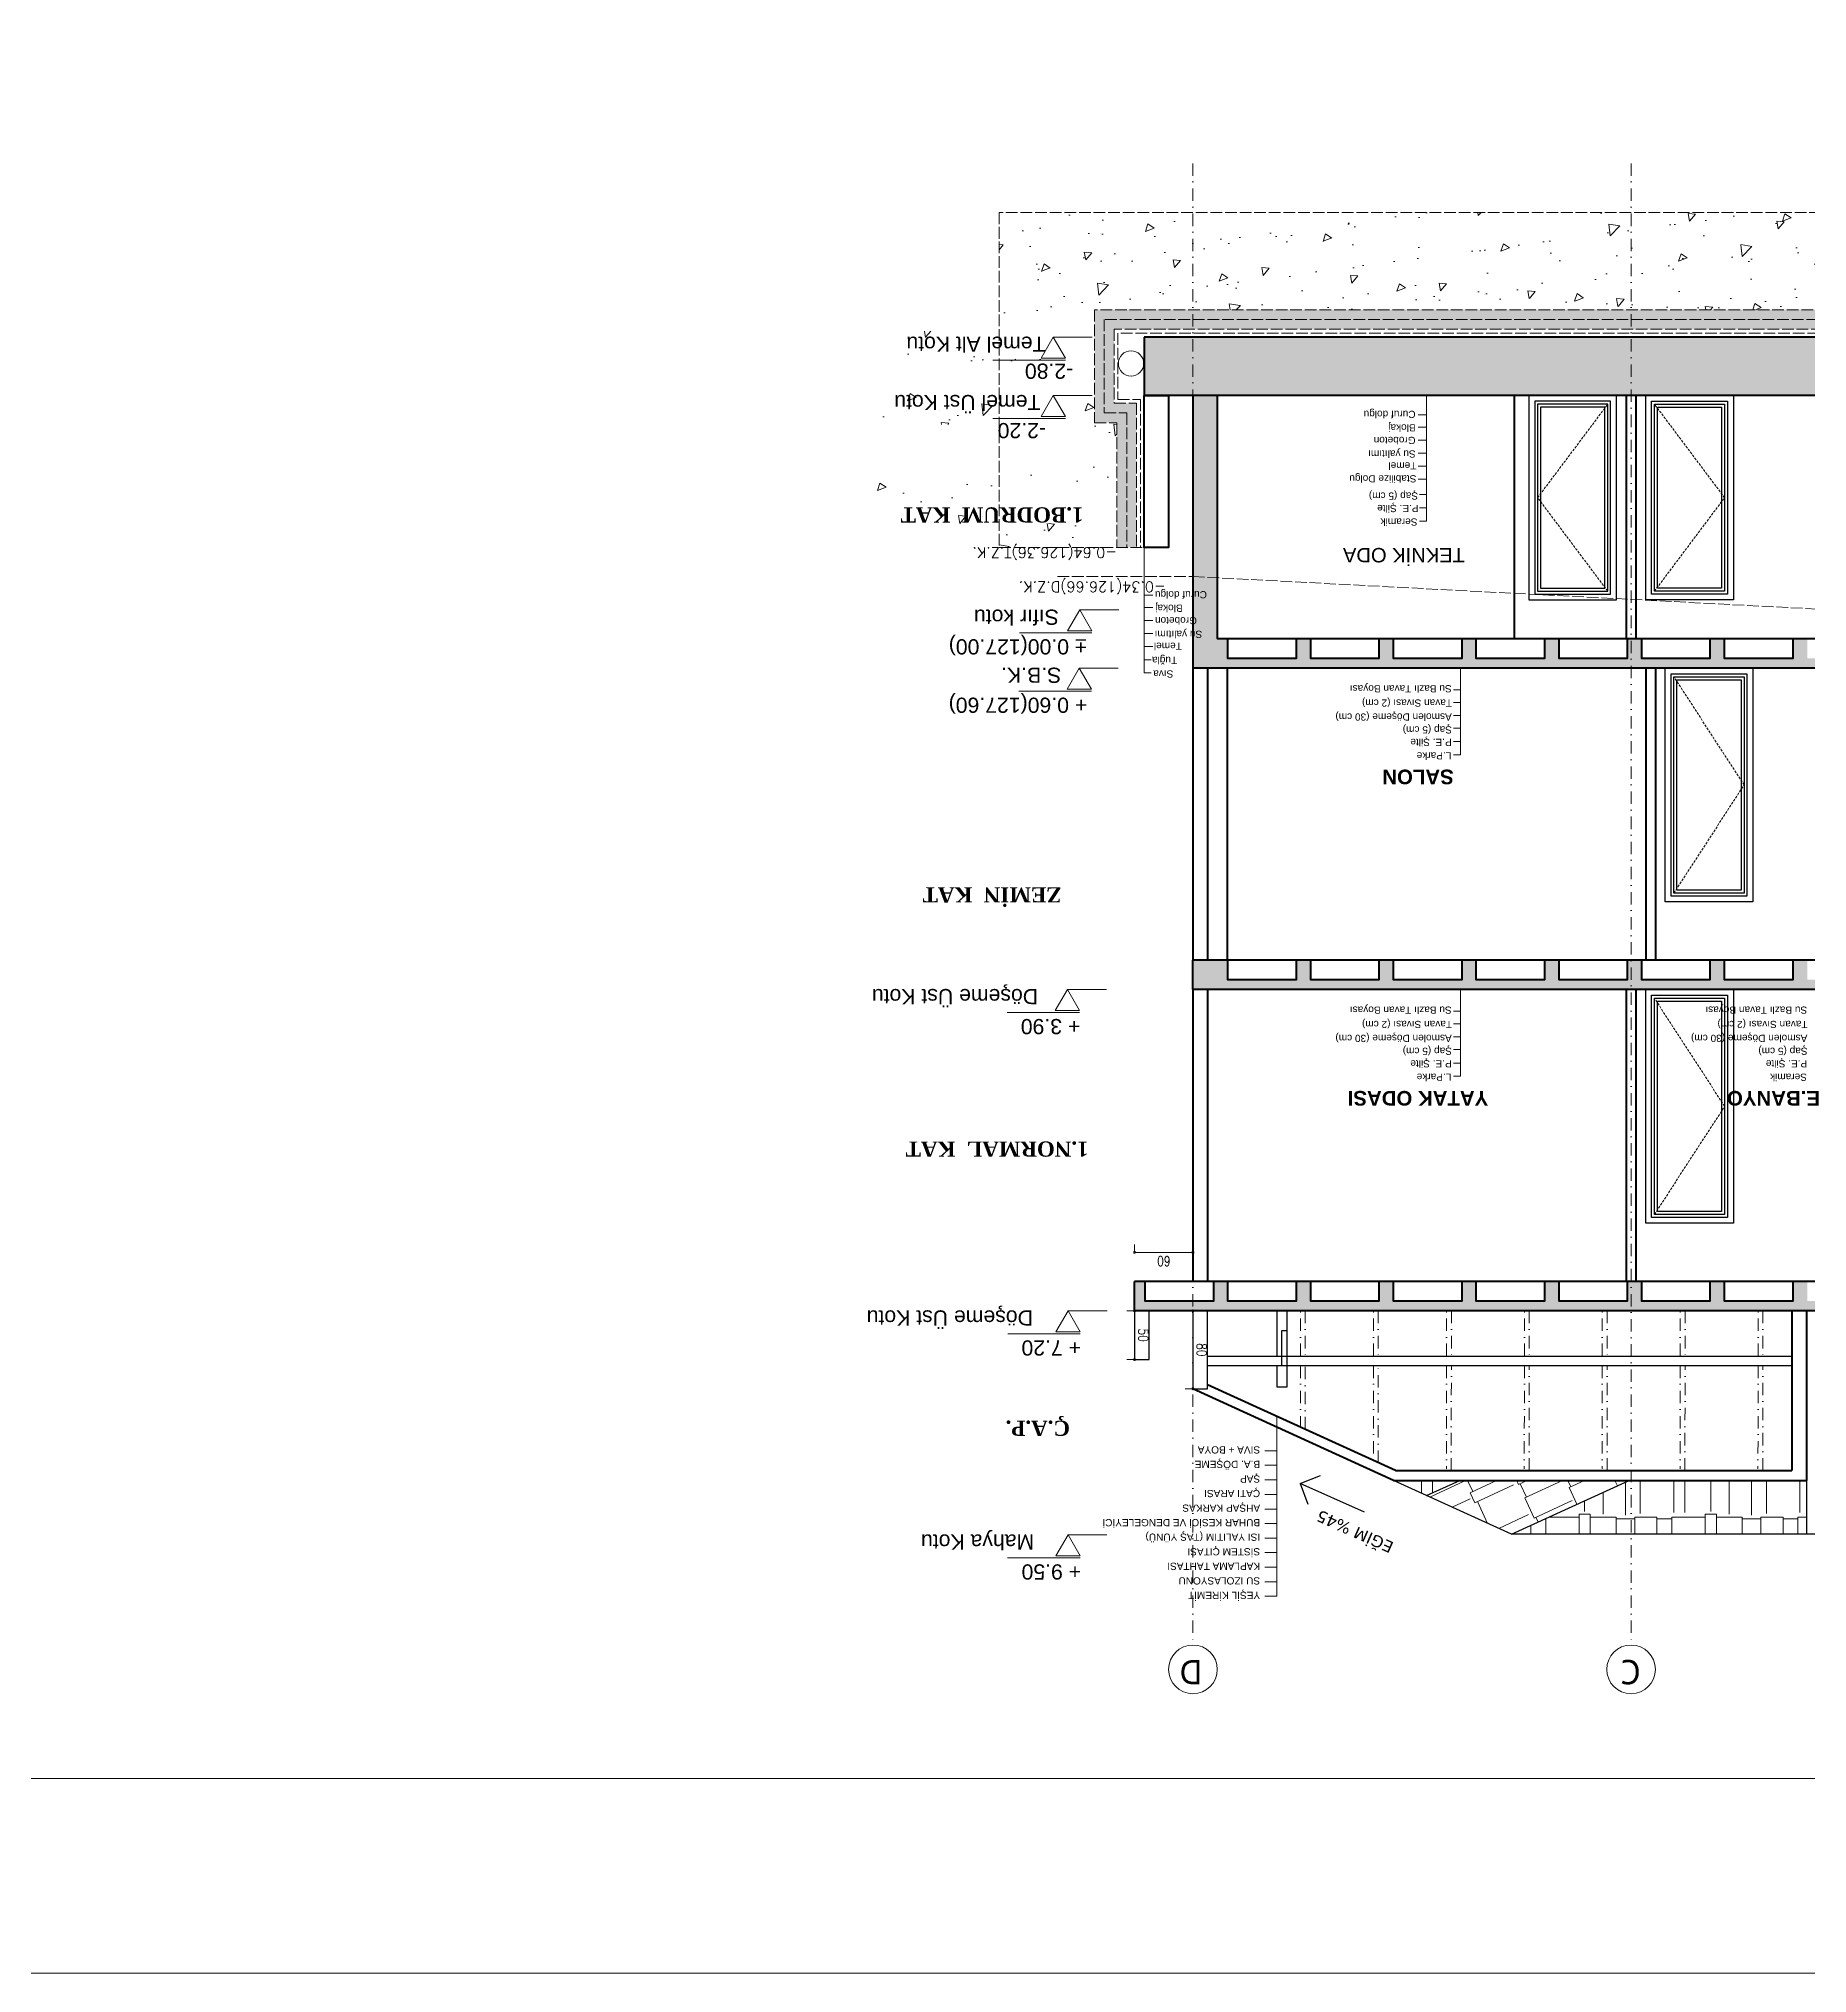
# Model space of a CAD drawing. Header units: millimetres. Extents: x 14753 to 45183, y 5640 to 19518.
# Drawn here: x 16420.1 to 16874.2, y 5640.5 to 6137.2 of the extents above; entities that cross this region are included whole.
import ezdxf

# ---------------------------------------------------------------- set-up
doc = ezdxf.new("R2010")
doc.units = ezdxf.units.MM
for name, pattern in [('ACAD_ISO02W100', [15, 12, -3]), ('DASHDOT', [25.4, 12.7, -6.35, 0, -6.35]), ('DUZ', [0]), ('HIDDEN', [0.375, 0.25, -0.125])]:
    doc.linetypes.add(name, pattern=pattern)
doc.layers.add('a_p1_enince', color=1, linetype='Continuous')
for name, color, linetype, lineweight in [('AKS', 251, 'DASHDOT', 0), ('CERCEVE', 66, 'Continuous', 0), ('Duvar', 1, 'Continuous', 50), ('DUVAR_0.30_gkhn', 7, 'DUZ', 30), ('Görüneyen', 250, 'HIDDEN', 0), ('k aks', 44, 'DASHDOT', 18), ('k ic olcu', 254, 'Continuous', 18), ('k kot', 31, 'Continuous', 20), ('k pencere', 4, 'Continuous', 25), ('k tarama', 252, 'Continuous', 9), ('k yazi', 253, 'Continuous', 15), ('kesiklii çizgi', 244, 'ACAD_ISO02W100', 5), ('Kolon', 30, 'Continuous', 50), ('YAZI', 1, 'Continuous', 0)]:
    doc.layers.add(name, color=color, linetype=linetype, lineweight=lineweight)
doc.styles.add('MtXpl_Segoe_UI', font='segoeui.ttf')
doc.styles.add('OLCU', font='romans.shx')
doc.styles.add('olcu 50', font='simplxtw.shx', dxfattribs={"width": 0.8, "height": 10})
doc.styles.get("Standard").update_dxf_attribs({"font": 'arial.ttf'})
doc.dimstyles.new('K OLCU 100', dxfattribs={"dimscale": 40, "dimtxt": 10, "dimasz": 0.12, "dimexe": 0.2, "dimexo": 0.8, "dimgap": 0.1, "dimtad": 1, "dimdec": 0, "dimzin": 9, "dimtxsty": 'olcu 50', "dimblk": 'DOTSMALL', "dimcen": 0.5, "dimadec": 0, "dimazin": 0, "dimtfac": 1, "dimtdec": 0, "dimtix": 1, "dimtmove": 1, "dimatfit": 0, "dimldrblk": 'ORIGIN', "dimfxl": 1, "dimfxlon": 1, "dimarcsym": 0})
pattern_1 = [(0, (5200.135, 3852.9), (97.155, 45.72), [22.86, -19.05, 26.67, -11.43, 34.29, -15.24]), (0, (5222.995, 3854.804), (97.155, 45.72), [19.05, -72.39, 15.24, -22.86]), (0, (5268.715, 3850.04), (97.155, 45.72), [11.43, -118.11]), (90, (5200.135, 3852.9), (-32.385, 45.72), [43.815, -139.065]), (90, (5222.995, 3852.9), (-32.385, 45.72), [42.8625, -140.0175]), (90, (5242.045, 3852.9), (-32.385, 45.72), [40.005, -142.875]), (90, (5268.715, 3850.042), (-32.385, 45.72), [43.815, -139.065]), (90, (5280.145, 3850.042), (-32.385, 45.72), [43.815, -139.065]), (90, (5314.435, 3852.9), (-32.385, 45.72), [41.91, -140.97])]

# ---------------------------------------------------------------- blocks, each defined once
blk = doc.blocks.new('GXFFCGXFGFC')
at = {"layer": 'k yazi'}
for p, q in [((25995.3, 12934.2), (25995.3, 12749.5)), ((26007.4, 12934.2), (25995.3, 12934.2)), ((26007.4, 12919.2), (25995.3, 12919.2)), ((26007.4, 12904.3), (25995.3, 12904.3)), ((26007.4, 12889.4), (25995.3, 12889.4)), ((26007.4, 12874.4), (25995.3, 12874.4)), ((26007.4, 12859.5), (25995.3, 12859.5)), ((26007.4, 12844.6), (25995.3, 12844.6)), ((26007.4, 12829.6), (25995.3, 12829.6)), ((26007.4, 12814.7), (25995.3, 12814.7)), ((26007.4, 12799.7), (25995.3, 12799.7)), ((26007.4, 12784.8), (25995.3, 12784.8))]:
    blk.add_line(p, q, dxfattribs=at)
for s, p in [('YEŞİL KİREMİT', (26012.4, 12929.6)), ('SU IZOLASYONU', (26012.4, 12914.7)), ('SİSTEM ÇITASI', (26012.4, 12884.8)), ('KAPLAMA TAHTASI', (26012.4, 12899.7)), ('ISI YALITIM (TAŞ YÜNÜ)', (26012.4, 12869.8)), ('BUHAR KESİCİ VE DENGELEYİCİ', (26012.4, 12854.9)), ('AHŞAP KARKAS', (26012.4, 12840)), ('ŞAP', (26012.4, 12810.1)), ('ÇATI ARASI', (26012.4, 12825)), ('B.A. DÖŞEME', (26012.4, 12795.1)), ('SIVA + BOYA', (26012.4, 12780.2))]:
    blk.add_text(s, height=7.4, dxfattribs=at).set_placement(p)
blk = doc.blocks.new('_DotSmall')
at = {"color": 0, "linetype": 'ByBlock', "const_width": 0.5}
blk.add_lwpolyline([(-0.0625, 0, 1), (0.0625, 0, 1)], format="xyb", close=True, dxfattribs=at)
blk = doc.blocks.new('*D681')
at = {"layer": 'Defpoints', "color": 0, "transparency": 16777216}
for p in [(392090, 4552472.9), (392150, 4552472.9), (392150, 4552442.9)]:
    blk.add_point(p, dxfattribs=at)
at = {"layer": 'k ic olcu', "color": 0, "lineweight": -2, "transparency": 16777216}
for p, q in [((392090, 4552442.9), (392090, 4552434.9)), ((392090, 4552442.9), (392150, 4552442.9)), ((392150, 4552442.9), (392150, 4552434.9))]:
    blk.add_line(p, q, dxfattribs=at)
at = {"layer": 'k ic olcu', "color": 0, "lineweight": -2, "transparency": 16777216, "xscale": 4.8, "yscale": 4.8, "zscale": 4.8, "rotation": 180}
blk.add_blockref('_DotSmall', (392090, 4552442.9), dxfattribs=at)
at = {"layer": 'k ic olcu', "color": 0, "lineweight": -2, "transparency": 16777216, "xscale": 4.8, "yscale": 4.8, "zscale": 4.8}
blk.add_blockref('_DotSmall', (392150, 4552442.9), dxfattribs=at)
at = {"layer": 'k ic olcu', "color": 0, "transparency": 16777216, "insert": (392120, 4552451.9), "char_height": 10, "attachment_point": 5, "style": 'olcu 50'}
blk.add_mtext('60', dxfattribs=at)
blk = doc.blocks.new('_Origin')
at = {"color": 0, "linetype": 'ByBlock', "lineweight": -2}
blk.add_line((0, 0), (-1, 0), dxfattribs=at)
blk.add_circle((0, 0), 0.5, dxfattribs=at)
blk = doc.blocks.new('*D682')
at = {"layer": 'Defpoints', "color": 0, "transparency": 16777216}
for p in [(392090, 4552582.9), (392090, 4552582.9), (392090, 4552502.9)]:
    blk.add_point(p, dxfattribs=at)
at = {"layer": 'k ic olcu', "color": 0, "lineweight": -2, "transparency": 16777216}
for p, q in [((392090, 4552582.9), (392098, 4552582.9)), ((392090, 4552502.9), (392090, 4552582.9)), ((392090, 4552502.9), (392098, 4552502.9))]:
    blk.add_line(p, q, dxfattribs=at)
at = {"layer": 'k ic olcu', "color": 0, "lineweight": -2, "transparency": 16777216, "xscale": 4.8, "yscale": 4.8, "zscale": 4.8}
for p, rotation in [((392090, 4552582.9), 90), ((392090, 4552502.9), 270)]:
    blk.add_blockref('_DotSmall', p, dxfattribs=dict(at, rotation=rotation))
at = {"layer": 'k ic olcu', "color": 0, "transparency": 16777216, "insert": (392081, 4552542.9), "char_height": 10, "attachment_point": 5, "rotation": 90, "style": 'olcu 50'}
blk.add_mtext('80', dxfattribs=at)
blk = doc.blocks.new('*D683')
at = {"layer": 'Defpoints', "color": 0, "transparency": 16777216}
for p in [(392150, 4552552.9), (392150, 4552552.9), (392150, 4552502.9)]:
    blk.add_point(p, dxfattribs=at)
at = {"layer": 'k ic olcu', "color": 0, "lineweight": -2, "transparency": 16777216}
for p, q in [((392150, 4552552.9), (392158, 4552552.9)), ((392150, 4552502.9), (392150, 4552552.9)), ((392150, 4552502.9), (392158, 4552502.9))]:
    blk.add_line(p, q, dxfattribs=at)
at = {"layer": 'k ic olcu', "color": 0, "lineweight": -2, "transparency": 16777216, "xscale": 4.8, "yscale": 4.8, "zscale": 4.8}
for p, rotation in [((392150, 4552552.9), 90), ((392150, 4552502.9), 270)]:
    blk.add_blockref('_DotSmall', p, dxfattribs=dict(at, rotation=rotation))
at = {"layer": 'k ic olcu', "color": 0, "transparency": 16777216, "insert": (392141, 4552527.9), "char_height": 10, "attachment_point": 5, "rotation": 90, "style": 'olcu 50'}
blk.add_mtext('50', dxfattribs=at)
blk = doc.blocks.new('kot1')
for p, q in [((578788.5, 90039.1), (578863, 90039.1)), ((578801, 90015.5), (578761, 90015.5))]:
    blk.add_line(p, q)
blk.add_lwpolyline([(578813.5, 90037.1), (578788.5, 90037.1), (578801, 90015.5)], close=True)
blk = doc.blocks.new('KOT11')
at = {"layer": 'YAZI'}
for p in [(-188397.4, 4462717.3), (-188397.5, 4462487.4), (-188396.8, 4462157.4), (-188408.9, 4461827.4), (-188409.5, 4461767.4), (-188382.3, 4461547.4), (-188382.3, 4461487.4)]:
    blk.add_blockref('kot1', p, dxfattribs=at)
for s, p in [('+ 9.50', (390390.1, 4552763.2, 574.2)), ('Mahya Kotu', (390438.3, 4552732.5, 574.2)), ('+ 7.20', (390390.2, 4552533.2, 574.2)), ('Döşeme Üst Kotu', (390439.6, 4552502.4, 574.2)), ('+ 3.90', (390390.9, 4552203.2, 574.2)), ('Döşeme Üst Kotu', (390434.3, 4552172.4, 574.2)), ('+ 0.60(127.60)', (390383.8, 4551873.2, 574.2)), ('S.B.K.', (390410.5, 4551842.4, 574.2)), ('± 0.00(127.00)', (390384.5, 4551813.2, 574.2)), ('Sıfır kotu', (390413, 4551782.8, 574.2)), ('-2.20', (390426.2, 4551591.2, 574.2)), ('Temel Üst Kotu', (390431.9, 4551562.4, 574.2)), ('-2.80', (390398.2, 4551530.2, 459.4)), ('Temel Alt Kotu', (390426.7, 4551502.5, 459.4))]:
    blk.add_text(s, height=15.6, dxfattribs=at).set_placement(p)
at = {"layer": 'YAZI', "char_height": 15.6, "width": 230.85, "attachment_point": 2}
for s, insert in [('{\\fTimes New Roman|b1|i0|c162|p18;Ç.A.P.}', (390434.6, 4552631.3, 0)), ('{\\fTimes New Roman|b1|i0|c162|p18;1.NORMAL  KAT}', (390476.4, 4552344.6, 0)), ('{\\fTimes New Roman|b1|i0|c162|p18;ZEMİN  KAT}', (390481.6, 4552083.5, 0)), ('{\\fTimes New Roman|b1|i0|c162|p18;1.BODRUM  KAT}', (390481.6, 4551693.4, 0))]:
    blk.add_mtext(s, dxfattribs=dict(at, insert=insert))
blk = doc.blocks.new('a blok b-b kesit')
at = {"layer": 'k tarama'}
h = blk.add_hatch(dxfattribs=at)
h.set_pattern_fill('AR-RSHKE', color=256, scale=0.15, angle=360)
h.set_pattern_definition(pattern_1)
h.paths.add_polyline_path([(391460, 4552732.3), (391460, 4552677), (391641.9, 4552677), (391763, 4552732.3)])
h = blk.add_hatch(dxfattribs=at)
h.set_pattern_fill('AR-RSHKE', color=256, scale=0.15, angle=115)
h.set_pattern_definition([(115, (5200.135, 3852.9), (-82.49586924, 68.7302261), [22.86, -19.05, 26.67, -11.43, 34.29, -15.24]), (115, (5188.75, 3872.812), (-82.49586924, 68.7302261), [19.05, -72.39, 15.24, -22.86]), (115, (5173.74, 3916.26), (-82.49586924, 68.7302261), [11.43, -118.11]), (205, (5200.135, 3852.9), (-27.74989962, -48.6728846), [43.815, -139.065]), (205, (5190.474, 3873.618), (-27.74989962, -48.6728846), [42.8625, -140.0175]), (205, (5182.424, 3890.883), (-27.74989962, -48.6728846), [40.005, -142.875]), (205, (5173.742, 3916.26), (-27.74989962, -48.6728846), [43.815, -139.065]), (205, (5168.91, 3926.62), (-27.74989962, -48.6728846), [43.815, -139.065]), (205, (5151.83, 3956.49), (-27.74989962, -48.6728846), [41.91, -140.97])])
h.paths.add_polyline_path([(391763, 4552732.3), (391641.9, 4552677), (391815.9, 4552677), (391850, 4552692.6)])
h = blk.add_hatch(dxfattribs=at)
h.set_pattern_fill('AR-RSHKE', color=256, scale=0.15, angle=360)
h.set_pattern_definition(pattern_1)
h.paths.add_polyline_path([(391884.1, 4552677), (391850, 4552692.6), (391815.9, 4552677)])
h = blk.add_hatch(dxfattribs=at)
h.set_pattern_fill('JIS_STN_2.5', color=256, scale=1.5)
h.paths.add_polyline_path([(391474, 4552492.9), (391544, 4552492.9), (391544, 4552472.9), (391559, 4552472.9), (391559, 4552492.9), (391629, 4552492.9), (391629, 4552472.9), (391644, 4552472.9), (391644, 4552492.9), (391714, 4552492.9), (391714, 4552472.9), (391729, 4552472.9), (391729, 4552492.9), (391799, 4552492.9), (391799, 4552472.9), (391814, 4552472.9), (391814, 4552492.9), (391884, 4552492.9), (391884, 4552472.9), (391899, 4552472.9), (391899, 4552492.9), (391969, 4552492.9), (391969, 4552472.9), (391984, 4552472.9), (391984, 4552492.9), (392054, 4552492.9), (392054, 4552472.9), (392069, 4552472.9), (392069, 4552492.9), (392139, 4552492.9), (392139, 4552472.9), (392150, 4552472.9), (392150, 4552502.9), (390954, 4552502.9), (390954, 4552472.9), (390964, 4552472.9), (390964, 4552492.9), (391034, 4552492.9), (391034, 4552472.9), (391049, 4552472.9), (391049, 4552492.9), (391119, 4552492.9), (391119, 4552472.9), (391134, 4552472.9), (391134, 4552492.9), (391204, 4552492.9), (391204, 4552472.9), (391219, 4552472.9), (391219, 4552492.9), (391289, 4552492.9), (391289, 4552472.9), (391304, 4552472.9), (391304, 4552492.9), (391374, 4552492.9), (391374, 4552472.9), (391389, 4552472.9), (391389, 4552492.9), (391459, 4552492.9), (391459, 4552472.9), (391474, 4552472.9)])
h.paths.add_polyline_path([(391474, 4552162.9), (391544, 4552162.9), (391544, 4552142.9), (391559, 4552142.9), (391559, 4552162.9), (391629, 4552162.9), (391629, 4552142.9), (391644, 4552142.9), (391644, 4552162.9), (391714, 4552162.9), (391714, 4552142.9), (391729, 4552142.9), (391729, 4552162.9), (391799, 4552162.9), (391799, 4552142.9), (391814, 4552142.9), (391814, 4552162.9), (391884, 4552162.9), (391884, 4552142.9), (391899, 4552142.9), (391899, 4552162.9), (391969, 4552162.9), (391969, 4552142.9), (391984, 4552142.9), (391984, 4552162.9), (392054, 4552162.9), (392054, 4552142.9), (392090, 4552142.9), (392090, 4552172.9), (391014, 4552172.9), (391014, 4552142.9), (391049, 4552142.9), (391049, 4552162.9), (391119, 4552162.9), (391119, 4552142.9), (391134, 4552142.9), (391134, 4552162.9), (391204, 4552162.9), (391204, 4552142.9), (391219, 4552142.9), (391219, 4552162.9), (391289, 4552162.9), (391289, 4552142.9), (391304, 4552142.9), (391304, 4552162.9), (391374, 4552162.9), (391374, 4552142.9), (391389, 4552142.9), (391389, 4552162.9), (391459, 4552162.9), (391459, 4552142.9), (391474, 4552142.9)])
h.paths.add_polyline_path([(391474, 4551832.9), (391544, 4551832.9), (391544, 4551812.9), (391559, 4551812.9), (391559, 4551832.9), (391629, 4551832.9), (391629, 4551812.9), (391644, 4551812.9), (391644, 4551832.9), (391714, 4551832.9), (391714, 4551812.9), (391729, 4551812.9), (391729, 4551832.9), (391799, 4551832.9), (391799, 4551812.9), (391814, 4551812.9), (391814, 4551832.9), (391884, 4551832.9), (391884, 4551812.9), (391899, 4551812.9), (391899, 4551832.9), (391969, 4551832.9), (391969, 4551812.9), (391984, 4551812.9), (391984, 4551832.9), (392054, 4551832.9), (392054, 4551812.9), (392065, 4551812.9), (392065, 4551562.9), (392090, 4551562.9), (392090, 4551842.9), (391014, 4551842.9), (391014, 4551562.9), (391039, 4551562.9), (391039, 4551812.9), (391049, 4551812.9), (391049, 4551832.9), (391119, 4551832.9), (391119, 4551812.9), (391134, 4551812.9), (391134, 4551832.9), (391204, 4551832.9), (391204, 4551812.9), (391219, 4551812.9), (391219, 4551832.9), (391289, 4551832.9), (391289, 4551812.9), (391304, 4551812.9), (391304, 4551832.9), (391374, 4551832.9), (391374, 4551812.9), (391389, 4551812.9), (391389, 4551832.9), (391459, 4551832.9), (391459, 4551812.9), (391474, 4551812.9)])
h.paths.add_polyline_path([(392140, 4551502.9), (392140, 4551562.9), (390964, 4551562.9), (390964, 4551502.9)])
h = blk.add_hatch(dxfattribs=at)
h.set_pattern_fill('AR-CONC', color=256, scale=0.5)
h.paths.add_polyline_path([(392289, 4551718.9), (392168, 4551718.9), (392168, 4551590.9), (392191, 4551590.9), (392191, 4551474.9), (390913, 4551474.9), (390913, 4551590.9), (390936, 4551590.9), (390936, 4551782.9), (390815, 4551782.9), (390815, 4551374.9), (392289, 4551374.9)])
h.paths.add_polyline_path([(390701.4, 4551662.7), (390986, 4551662.7), (390986, 4551704.4), (390701.4, 4551704.4)])
h.paths.add_polyline_path([(390862.8, 4551525.8), (390932.7, 4551525.8), (390932.7, 4551555.6), (390862.8, 4551555.6)], flags=16)
h.paths.add_polyline_path([(390711.4, 4551497), (390904, 4551497), (390904, 4551527.5), (390711.4, 4551527.5)])
h.paths.add_polyline_path([(390862.8, 4551585.8), (390932.7, 4551585.8), (390932.7, 4551615.6), (390862.8, 4551615.6)], flags=16)
h.paths.add_polyline_path([(390796.2, 4551777.3), (390916, 4551777.3), (390916, 4551807.9), (390796.2, 4551807.9)])
h.paths.add_polyline_path([(390716.3, 4551555.9), (390914, 4551555.9), (390914, 4551592.6), (390716.3, 4551592.6)])
h.paths.add_polyline_path([(392174.4, 4551652.7), (392414.2, 4551652.7), (392414.2, 4551694.4), (392174.4, 4551694.4)])
h.paths.add_polyline_path([(392203.2, 4551525.8), (392273.1, 4551525.8), (392273.1, 4551555.6), (392203.2, 4551555.6)], flags=16)
h.paths.add_polyline_path([(392231.2, 4551497), (392423.7, 4551497), (392423.7, 4551527.5), (392231.2, 4551527.5)])
h.paths.add_polyline_path([(392203.2, 4551585.8), (392273.1, 4551585.8), (392273.1, 4551615.6), (392203.2, 4551615.6)], flags=16)
h.paths.add_polyline_path([(392221.1, 4551555.9), (392418.9, 4551555.9), (392418.9, 4551592.6), (392221.1, 4551592.6)])
h = blk.add_hatch(dxfattribs=at)
h.set_pattern_fill('JIS_STN_2.5', color=256, scale=1.5)
h.paths.add_polyline_path([(392158, 4551718.9), (392148, 4551718.9), (392148, 4551570.9), (392171, 4551570.9), (392171, 4551494.9), (390933, 4551494.9), (390933, 4551570.9), (391006, 4551570.9), (391006, 4551782.9), (390996, 4551782.9), (390996, 4551580.9), (390923, 4551580.9), (390923, 4551484.9), (392181, 4551484.9), (392181, 4551580.9), (392158, 4551580.9)])
h.paths.add_polyline_path([(390862.8, 4551525.8), (390862.8, 4551555.6)])
h = blk.add_hatch(dxfattribs=at)
h.set_pattern_fill('GRAVEL', color=256)
h.paths.add_polyline_path([(392168, 4551718.9), (392158, 4551718.9), (392158, 4551580.9), (392181, 4551580.9), (392181, 4551484.9), (390923, 4551484.9), (390923, 4551580.9), (390996, 4551580.9), (390996, 4551782.9), (390986, 4551782.9), (390986, 4551590.9), (390913, 4551590.9), (390913, 4551474.9), (392191, 4551474.9), (392191, 4551590.9), (392168, 4551590.9)])
h.paths.add_polyline_path([(390913, 4551525.8), (390913, 4551555.6)], flags=17)
at = {"layer": 'AKS'}
for points in [[(391504.7, 4552666.8), (391504.6, 4552559.3), (391509.6, 4552559.3), (391509.7, 4552665)], [(391584.7, 4552666.8), (391584.6, 4552559.3), (391589.6, 4552559.3), (391589.7, 4552665)], [(391664.7, 4552666.8), (391664.6, 4552559.3), (391669.6, 4552559.3), (391669.7, 4552665)], [(391744.7, 4552666.8), (391744.6, 4552559.3), (391749.6, 4552559.3), (391749.7, 4552665)], [(391824.7, 4552666.8), (391824.6, 4552559.3), (391829.6, 4552559.3), (391829.7, 4552665)], [(391899.7, 4552658.9), (391899.6, 4552559.3), (391904.6, 4552559.3), (391904.7, 4552656.6)], [(391974.7, 4552624.6), (391974.6, 4552559.3), (391979.6, 4552559.3), (391979.7, 4552622.3)]]:
    blk.add_lwpolyline(points, dxfattribs=at)
for points in [[(391509.6, 4552502.9), (391504.6, 4552502.9), (391504.6, 4552549.3), (391509.6, 4552549.3)], [(391589.6, 4552502.9), (391584.6, 4552502.9), (391584.6, 4552549.3), (391589.6, 4552549.3)], [(391669.6, 4552502.9), (391664.6, 4552502.9), (391664.6, 4552549.3), (391669.6, 4552549.3)], [(391749.6, 4552502.9), (391744.6, 4552502.9), (391744.6, 4552549.3), (391749.6, 4552549.3)], [(391829.6, 4552502.9), (391824.6, 4552502.9), (391824.6, 4552549.3), (391829.6, 4552549.3)], [(391904.6, 4552502.9), (391899.6, 4552502.9), (391899.6, 4552549.3), (391904.6, 4552549.3)], [(391979.6, 4552502.9), (391974.6, 4552502.9), (391974.6, 4552549.3), (391979.6, 4552549.3)]]:
    blk.add_lwpolyline(points, close=True, dxfattribs=at)
at = {"layer": 'Duvar'}
for p, q in [((391460, 4552502.9), (391460, 4552677)), ((391884.1, 4552677), (391460, 4552677)), ((391475, 4552502.9), (391475, 4552667)), ((391881.9, 4552667), (391475, 4552667)), ((391881.9, 4552667), (392075, 4552578.8)), ((391884.1, 4552677), (392090, 4552582.9)), ((391635, 4552172.9), (391635, 4552472.9)), ((391645, 4552172.9), (391645, 4552472.9)), ((392075, 4552172.9), (392075, 4552472.9)), ((392090, 4552172.9), (392090, 4552472.9)), ((391615, 4551842.9), (391615, 4552142.9)), ((391625, 4551842.9), (391625, 4552142.9)), ((392075, 4551842.9), (392075, 4552142.9)), ((392090, 4551842.9), (392090, 4552142.9)), ((391635, 4551562.9), (391635, 4551812.9)), ((391645, 4551562.9), (391645, 4551812.9)), ((391760, 4551562.9), (391760, 4551812.9))]:
    blk.add_line(p, q, dxfattribs=at)
at = {"layer": 'DUVAR_0.30_gkhn'}
for points in [[(392003.6, 4552549.4), (392003.6, 4552503), (391993.6, 4552503), (391993.6, 4552581.1), (392003.6, 4552581.1), (392003.6, 4552559.4)], [(392090, 4552502.9), (392090, 4552582.9), (392075, 4552582.9), (392075, 4552502.9)], [(392003.6, 4552559.4), (392075, 4552559.4), (392075, 4552549.3), (391475, 4552549.3)], [(391475, 4552559.3), (392003.6, 4552559.3), (392003.6, 4552559.3)], [(392150, 4552502.9), (392150, 4552552.9), (392135, 4552552.9), (392135, 4552502.9)]]:
    blk.add_lwpolyline(points, dxfattribs=at)
blk.add_lwpolyline([(391993.6, 4552559.4), (391998.6, 4552559.4), (391998.6, 4552523), (391993.6, 4552523)], close=True, dxfattribs=at)
at = {"layer": 'Görüneyen', "ltscale": 10}
for p, q in [((391616, 4552403.9), (391544, 4552292.9)), ((391544, 4552292.9), (391616, 4552181.9)), ((391596, 4552073.9), (391524, 4551962.9)), ((391524, 4551962.9), (391596, 4551851.9)), ((391616, 4551763.9), (391544, 4551667.9)), ((391664, 4551763.9), (391736, 4551667.9)), ((391544, 4551667.9), (391616, 4551571.9)), ((391736, 4551667.9), (391664, 4551571.9))]:
    blk.add_line(p, q, dxfattribs=at)
at = {"layer": 'k aks'}
for p, q in [((391640, 4551324.6), (391640, 4552846.1)), ((392090, 4551324.6), (392090, 4552846.1))]:
    blk.add_line(p, q, dxfattribs=at)
at = {"layer": 'k aks', "linetype": 'Continuous'}
for centre in [(391640, 4552871.1), (392090, 4552871.1)]:
    blk.add_circle(centre, 25, dxfattribs=at)
at = {"layer": 'k pencere'}
for p, q in [((391341, 4552732.3), (391763, 4552732.3)), ((391460, 4552677), (391460, 4552732.3)), ((391763, 4552732.3), (391641.9, 4552677)), ((391763, 4552732.3), (391884.1, 4552677)), ((391913.8, 4552709.7), (391979.9, 4552680.3)), ((391850, 4552692.6), (391815.9, 4552677)), ((391979.9, 4552680.3), (391972, 4552701.4)), ((391979.9, 4552680.3), (391958.9, 4552672))]:
    blk.add_line(p, q, dxfattribs=at)
for points in [[(391625, 4552172.9), (391535, 4552172.9), (391535, 4552412.9), (391625, 4552412.9)], [(391619, 4552406.9), (391619, 4552178.9), (391541, 4552178.9), (391541, 4552406.9)], [(391616, 4552403.9), (391616, 4552181.9), (391544, 4552181.9), (391544, 4552403.9)], [(391613, 4552400.9), (391613, 4552184.9), (391547, 4552184.9), (391547, 4552400.9)], [(391605, 4551842.9), (391515, 4551842.9), (391515, 4552082.9), (391605, 4552082.9)], [(391599, 4552076.9), (391599, 4551848.9), (391521, 4551848.9), (391521, 4552076.9)], [(391596, 4552073.9), (391596, 4551851.9), (391524, 4551851.9), (391524, 4552073.9)], [(391593, 4552070.9), (391593, 4551854.9), (391527, 4551854.9), (391527, 4552070.9)], [(391625, 4551562.9), (391535, 4551562.9), (391535, 4551772.9), (391625, 4551772.9)], [(391655, 4551562.9), (391745, 4551562.9), (391745, 4551772.9), (391655, 4551772.9)], [(391619, 4551766.9), (391619, 4551568.9), (391541, 4551568.9), (391541, 4551766.9)], [(391616, 4551763.9), (391616, 4551571.9), (391544, 4551571.9), (391544, 4551763.9)], [(391613, 4551760.9), (391613, 4551574.9), (391547, 4551574.9), (391547, 4551760.9)], [(391661, 4551766.9), (391661, 4551568.9), (391739, 4551568.9), (391739, 4551766.9)], [(391664, 4551763.9), (391664, 4551571.9), (391736, 4551571.9), (391736, 4551763.9)], [(391667, 4551760.9), (391667, 4551574.9), (391733, 4551574.9), (391733, 4551760.9)]]:
    blk.add_lwpolyline(points, close=True, dxfattribs=at)
at = {"layer": 'k tarama'}
blk.add_circle((392153.6, 4551530), 13, dxfattribs=at)
at = {"layer": 'k yazi'}
for p, q in [((391815.3, 4552261.9), (391822.5, 4552261.9)), ((391815.3, 4552172.9), (391815.3, 4552261.9)), ((391815.3, 4552248.4), (391822.5, 4552248.4)), ((391815.3, 4552234.6), (391822.5, 4552234.6)), ((391815.3, 4552234.6), (391822.5, 4552234.6)), ((391815.3, 4552221.4), (391822.5, 4552221.4)), ((391815.3, 4552221.4), (391822.5, 4552221.4)), ((391815.3, 4552208.2), (391822.5, 4552208.2)), ((391815.3, 4552208.2), (391822.5, 4552208.2)), ((391815.3, 4552195.1), (391822.5, 4552195.1)), ((391815.3, 4552195.1), (391822.5, 4552195.1)), ((391815.3, 4551931.9), (391822.5, 4551931.9)), ((391815.3, 4551842.9), (391815.3, 4551931.9)), ((391815.3, 4551918.4), (391822.5, 4551918.4)), ((391815.3, 4551904.6), (391822.5, 4551904.6)), ((391815.3, 4551904.6), (391822.5, 4551904.6)), ((391815.3, 4551891.4), (391822.5, 4551891.4)), ((391815.3, 4551891.4), (391822.5, 4551891.4)), ((391815.3, 4551878.2), (391822.5, 4551878.2)), ((391815.3, 4551878.2), (391822.5, 4551878.2)), ((391815.3, 4551865.1), (391822.5, 4551865.1)), ((391815.3, 4551865.1), (391822.5, 4551865.1)), ((392140, 4551847.9), (392132.8, 4551847.9)), ((392140, 4551834.4), (392132.8, 4551834.4)), ((392140, 4551718.9), (392140, 4551847.9)), ((392140, 4551820.8), (392131.3, 4551820.8)), ((392140, 4551820.8), (392131.3, 4551820.8)), ((392140, 4551820.8), (392131.3, 4551820.8)), ((392140, 4551807.5), (392131.3, 4551807.5)), ((392140, 4551807.5), (392131.3, 4551807.5)), ((392140, 4551793.9), (392131.3, 4551793.9)), ((392140, 4551780.7), (392131.3, 4551780.7)), ((392140, 4551780.7), (392131.3, 4551780.7)), ((392140, 4551768), (392131.3, 4551768)), ((391850.1, 4551562.9), (391850.1, 4551691.9)), ((391850.1, 4551691.9), (391857.4, 4551691.9)), ((391850.1, 4551678.4), (391857.4, 4551678.4)), ((391850.1, 4551664.5), (391857.4, 4551664.5)), ((391850.1, 4551664.5), (391857.4, 4551664.5)), ((391850.1, 4551648.9), (391858.8, 4551648.9)), ((391850.1, 4551635.6), (391858.8, 4551635.6)), ((391850.1, 4551635.6), (391858.8, 4551635.6)), ((391850.1, 4551635.6), (391858.8, 4551635.6)), ((391850.1, 4551622.3), (391858.8, 4551622.3)), ((391850.1, 4551622.3), (391858.8, 4551622.3)), ((391850.1, 4551608.7), (391858.8, 4551608.7)), ((391850.1, 4551595.5), (391858.8, 4551595.5)), ((391850.1, 4551595.5), (391858.8, 4551595.5)), ((391850.1, 4551582.8), (391858.8, 4551582.8))]:
    blk.add_line(p, q, dxfattribs=at)
at = {"layer": 'kesiklii çizgi', "color": 251}
blk.add_lwpolyline([(392229.2, 4551748.9), (392090, 4551748.9), (391014, 4551804.9), (390938.3, 4551804.9)], dxfattribs=at)
at = {"layer": 'kesiklii çizgi'}
for points in [[(390964, 4551782.9), (390815, 4551782.9), (390815, 4551374.9), (392289, 4551374.9), (392289, 4551718.9), (392140, 4551718.9)], [(390986, 4551782.9), (390986, 4551590.9), (390913, 4551590.9), (390913, 4551474.9), (392191, 4551474.9), (392191, 4551590.9), (392168, 4551590.9), (392168, 4551718.9)], [(390996, 4551782.9), (390996, 4551580.9), (390923, 4551580.9), (390923, 4551484.9), (392181, 4551484.9), (392181, 4551580.9), (392158, 4551580.9), (392158, 4551718.9)], [(391006, 4551782.9), (391006, 4551570.9), (390933, 4551570.9), (390933, 4551494.9), (392171, 4551494.9), (392171, 4551570.9), (392148, 4551570.9), (392148, 4551718.9)], [(391010, 4551782.9), (391010, 4551566.9), (390937, 4551566.9), (390937, 4551498.9), (392167, 4551498.9), (392167, 4551566.9), (392144, 4551566.9), (392144, 4551718.9)]]:
    blk.add_lwpolyline(points, dxfattribs=at)
at = {"layer": 'Kolon'}
for p, q in [((390954, 4552502.9), (392150, 4552502.9)), ((392150, 4552502.9), (392150, 4552472.9)), ((390954, 4552472.9), (392150, 4552472.9)), ((391014, 4552172.9), (392090, 4552172.9)), ((392090, 4552172.9), (392090, 4552142.9)), ((391014, 4552142.9), (392090, 4552142.9)), ((392055, 4551842.9), (392055, 4552142.9)), ((391014, 4551842.9), (392090, 4551842.9)), ((392090, 4551562.9), (392090, 4551842.9)), ((391039, 4551812.9), (392065, 4551812.9)), ((392065, 4551562.9), (392065, 4551812.9)), ((390964, 4551562.9), (392140, 4551562.9)), ((392140, 4551502.9), (392140, 4551562.9)), ((390964, 4551502.9), (392140, 4551502.9))]:
    blk.add_line(p, q, dxfattribs=at)
for points in [[(391474, 4552472.9), (391474, 4552492.9), (391544, 4552492.9), (391544, 4552472.9)], [(391559, 4552472.9), (391559, 4552492.9), (391629, 4552492.9), (391629, 4552472.9)], [(391644, 4552472.9), (391644, 4552492.9), (391714, 4552492.9), (391714, 4552472.9)], [(391729, 4552472.9), (391729, 4552492.9), (391799, 4552492.9), (391799, 4552472.9)], [(391814, 4552472.9), (391814, 4552492.9), (391884, 4552492.9), (391884, 4552472.9)], [(391899, 4552472.9), (391899, 4552492.9), (391969, 4552492.9), (391969, 4552472.9)], [(391984, 4552472.9), (391984, 4552492.9), (392054, 4552492.9), (392054, 4552472.9)], [(392069, 4552472.9), (392069, 4552492.9), (392139, 4552492.9), (392139, 4552472.9)], [(391474, 4552142.9), (391474, 4552162.9), (391544, 4552162.9), (391544, 4552142.9)], [(391559, 4552142.9), (391559, 4552162.9), (391629, 4552162.9), (391629, 4552142.9)], [(391644, 4552142.9), (391644, 4552162.9), (391714, 4552162.9), (391714, 4552142.9)], [(391729, 4552142.9), (391729, 4552162.9), (391799, 4552162.9), (391799, 4552142.9)], [(391814, 4552142.9), (391814, 4552162.9), (391884, 4552162.9), (391884, 4552142.9)], [(391899, 4552142.9), (391899, 4552162.9), (391969, 4552162.9), (391969, 4552142.9)], [(391984, 4552142.9), (391984, 4552162.9), (392054, 4552162.9), (392054, 4552142.9)], [(391474, 4551812.9), (391474, 4551832.9), (391544, 4551832.9), (391544, 4551812.9)], [(391559, 4551812.9), (391559, 4551832.9), (391629, 4551832.9), (391629, 4551812.9)], [(391644, 4551812.9), (391644, 4551832.9), (391714, 4551832.9), (391714, 4551812.9)], [(391729, 4551812.9), (391729, 4551832.9), (391799, 4551832.9), (391799, 4551812.9)], [(391814, 4551812.9), (391814, 4551832.9), (391884, 4551832.9), (391884, 4551812.9)], [(391899, 4551812.9), (391899, 4551832.9), (391969, 4551832.9), (391969, 4551812.9)], [(391984, 4551812.9), (391984, 4551832.9), (392054, 4551832.9), (392054, 4551812.9)], [(392115, 4551562.9), (392115, 4551562.9), (392115, 4551718.9), (392140, 4551718.9), (392140, 4551562.9), (392115, 4551562.9)]]:
    blk.add_lwpolyline(points, dxfattribs=at)
at = {"layer": 'a_p1_enince'}
blk.add_blockref('GXFFCGXFGFC', (366008.6, 4539861.8), dxfattribs=at)
at = {"layer": 'k ic olcu'}
blk.add_blockref('KOT11', (1814.7, 0), dxfattribs=at)
at = {"layer": 'k aks', "style": 'MtXpl_Segoe_UI'}
for s, p in [('C', (391630.1, 4552861.4)), ('D', (392080.1, 4552861.4))]:
    blk.add_text(s, height=25, dxfattribs=at).set_placement(p)
at = {"layer": 'k kot', "style": 'OLCU'}
for s, p in [('-0.34(126.66)D.Z.K.', (392118, 4551754)), ('-0.64(126.36)T.Z.K.', (392168, 4551718.9))]:
    blk.add_text(s, height=10.8, dxfattribs=at).set_placement(p)
at = {"layer": 'k yazi'}
for s, p in [('Tuğla', (392106.2, 4551831.3)), ('Su yalıtımı', (392080.5, 4551804.5)), ('Temel', (392101.4, 4551816.7)), ('Grobeton', (392085.9, 4551790.5)), ('Curuf dolgu', (392075.6, 4551763.8)), ('Blokaj', (392100.6, 4551777.7)), ('P.E. Şilte', (391858.3, 4551675.3)), ('Stabilize Dolgu', (391860.5, 4551644.8)), ('Temel', (391860.5, 4551631.5)), ('Su yalıtımı', (391861.3, 4551619.3)), ('Grobeton', (391861.3, 4551605.4)), ('Blokaj', (391861.3, 4551592.5)), ('Curuf dolgu', (391861.3, 4551578.6))]:
    blk.add_text(s, height=7.4, dxfattribs=at).set_placement(p)
at = {"layer": 'k yazi', "insert": (391882.7, 4552740.9), "char_height": 12, "attachment_point": 7, "rotation": 336.0375}
blk.add_mtext_dynamic_manual_height_columns('{\\fVerdana|b0|i0|c162|p34;EĞİM %45}', width=153.763, gutter_width=12.5, heights=[0], dxfattribs=at)
at = {"layer": 'k yazi'}
for s, insert, char_height, width, attachment_point in [('{\\fArial|b1|i0|c162|p34;\\C0;E.BANYO}', (391493.8, 4552292.1), 15, 177.577, 2), ('{\\fArial|b1|i0|c162|p34;\\C0;YATAK ODASI}', (391858.9, 4552292.1), 15, 177.577, 2), ('{\\C7;Seramik}', (391459.4, 4552266.7), 7.4, 53.891, 1), ('{\\C7;L.Parke}', (391824.6, 4552266.7), 7.4, 53.891, 1), ('{\\fArial|b0|i0|c162|p34;\\C7;P.E. Şilte}', (391459.1, 4552252.9), 7.4, 45.536, 1), ('{\\fArial|b0|i0|c162|p34;\\C7;P.E. Şilte}', (391824.2, 4552252.9), 7.4, 45.536, 1), ('{\\C7;Asmolen Döşeme (30 cm)}', (391459, 4552226.8), 7.4, 121.866, 1), ('{\\fArial|b0|i0|c162|p34;\\C7;Şap (5 cm)}', (391458.8, 4552240), 7.4, 52.752, 1), ('{\\C7;Asmolen Döşeme (30 cm)}', (391824.2, 4552226.8), 7.4, 121.866, 1), ('{\\fArial|b0|i0|c162|p34;\\C7;Şap (5 cm)}', (391824, 4552240), 7.4, 52.752, 1), ('{\\fArial|b0|i0|c162|p34;\\C7;Tavan Sıvası (2 cm)}', (391458.8, 4552212.5), 7.4, 92.245, 1), ('{\\fArial|b0|i0|c162|p34;\\C7;Tavan Sıvası (2 cm)}', (391823.9, 4552212.5), 7.4, 92.245, 1), ('{\\fArial|b0|i0|c162|p34;\\C7;Su Bazlı Tavan Boyası}', (391459.2, 4552197.8), 7.4, 113.095, 1), ('{\\fArial|b0|i0|c162|p34;\\C7;Su Bazlı Tavan Boyası}', (391824.3, 4552197.8), 7.4, 113.095, 1), ('{\\fArial|b1|i0|c162|p34;\\C0;SALON}', (391858.9, 4551962.1), 15, 177.577, 2), ('{\\C7;L.Parke}', (391824.6, 4551936.7), 7.4, 53.891, 1), ('{\\fArial|b0|i0|c162|p34;\\C7;Şap (5 cm)}', (391824, 4551910), 7.4, 52.752, 1), ('{\\fArial|b0|i0|c162|p34;\\C7;P.E. Şilte}', (391824.2, 4551922.9), 7.4, 45.536, 1), ('{\\C7;Asmolen Döşeme (30 cm)}', (391824.2, 4551896.8), 7.4, 121.866, 1), ('{\\fArial|b0|i0|c162|p34;\\C7;Tavan Sıvası (2 cm)}', (391823.9, 4551882.5), 7.4, 92.245, 1), ('{\\fArial|b0|i0|c162|p34;\\C7;Su Bazlı Tavan Boyası}', (391824.3, 4551867.8), 7.4, 113.095, 1), ('Sıva', (392130.8, 4551852.6), 7.4, 52.752, 3), ('TEKNİK ODA', (391873.3, 4551734.3), 14.8, 355.154, 2), ('Seramik', (391859.4, 4551696.6), 7.4, 52.752, 1), ('{\\fArial|b0|i0|c162|p34;Şap (5 cm)}', (391858.8, 4551669.9), 7.4, 52.752, 1)]:
    blk.add_mtext(s, dxfattribs=dict(at, insert=insert, char_height=char_height, width=width, attachment_point=attachment_point))
at = {"layer": 'k ic olcu'}
for base, p1, p2, picture, middle in [((392090, 4552582.9), (392090, 4552502.9), (392090, 4552582.9), '*D682', (392081, 4552542.9)), ((392150, 4552552.9), (392150, 4552502.9), (392150, 4552552.9), '*D683', (392141, 4552527.9))]:
    dim = blk.add_linear_dim(base=base, p1=p1, p2=p2, angle=90, dimstyle='K OLCU 100', dxfattribs=at)
    dim.commit()
    dim.dimension.update_dxf_attribs({"geometry": picture, "text_midpoint": middle})
dim = blk.add_linear_dim(base=(392150, 4552442.9), p1=(392090, 4552472.9), p2=(392150, 4552472.9), dimstyle='K OLCU 100', dxfattribs=at)
dim.commit()
dim.dimension.update_dxf_attribs({"geometry": '*D681', "text_midpoint": (392120, 4552451.9)})
blk = doc.blocks.new('vaziyet1')
at = {"layer": 'k ic olcu', "rotation": 180}
blk.add_blockref('a blok b-b kesit', (752236.7, 9090056.1), dxfattribs=at)

msp = doc.modelspace()

# ---------------------------------------------------------------- linework, layer by layer
at = {"layer": 'CERCEVE'}
msp.add_lwpolyline([(15693.89, 5640.51), (15696.34, 9530.51), (17976.94, 9530.51), (17976.94, 5640.51), (15693.89, 5640.51)], dxfattribs=at)
msp.add_lwpolyline([(15743.89, 5690.51), (15746.34, 9480.51), (17949.39, 9480.51), (17946.94, 5690.51)], close=True, dxfattribs=at)

# ---------------------------------------------------------------- block references
at = {"layer": 'k ic olcu', "xscale": 0.25, "yscale": 0.25, "zscale": 0.25}
msp.add_blockref('vaziyet1', (-73320.24, -1128577.72), dxfattribs=at)

doc.saveas('drawing.dxf')
